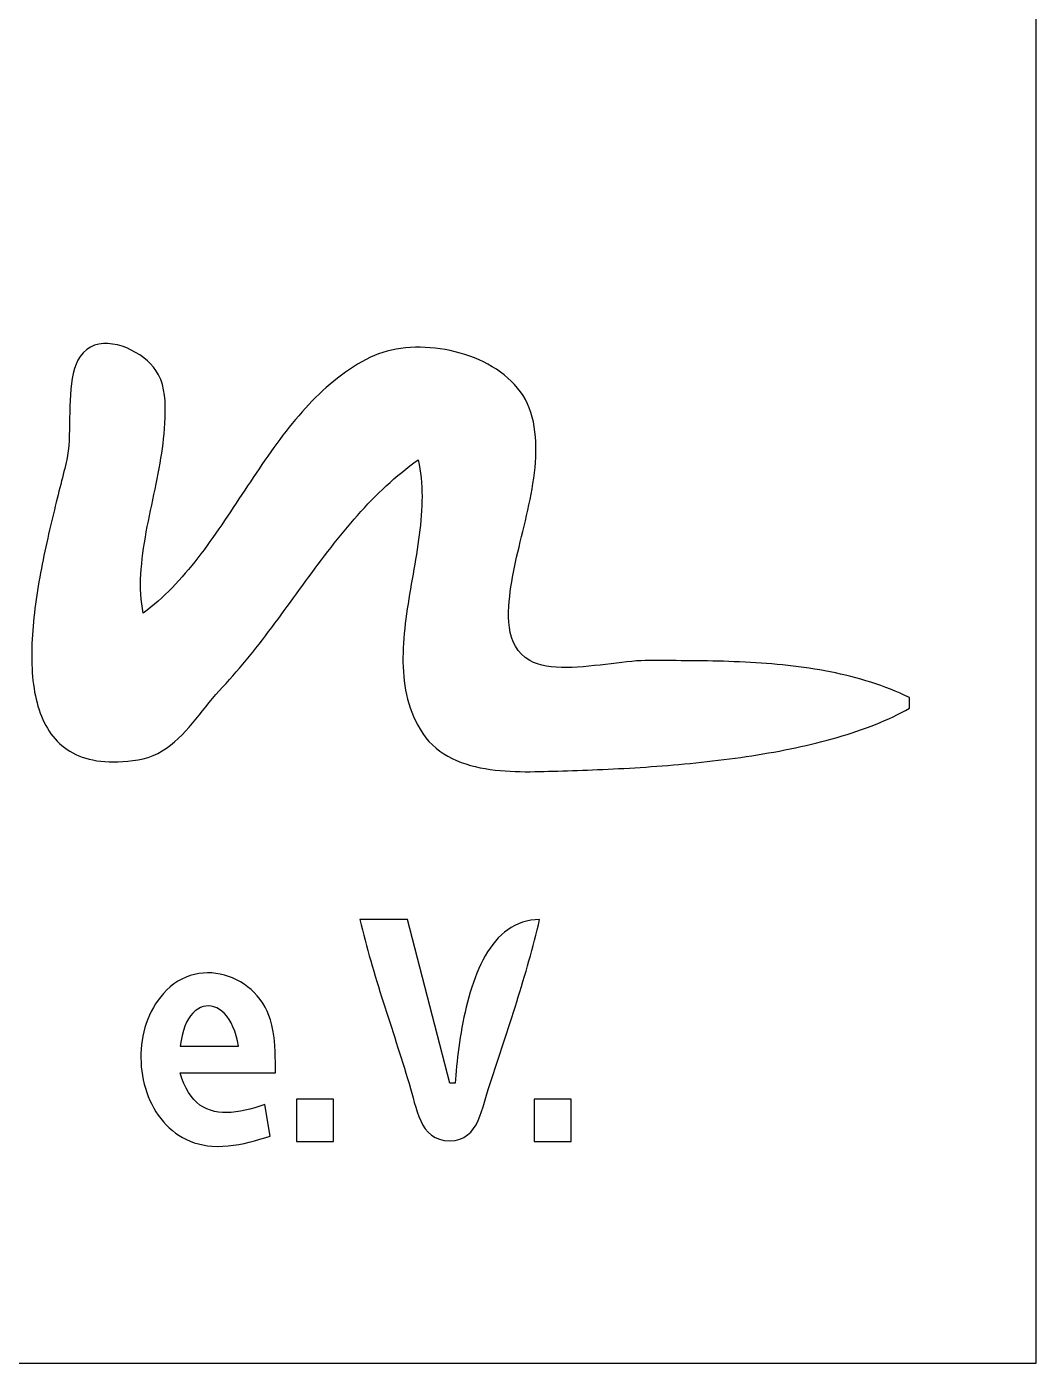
# Model space of a CAD drawing. Extents: x 0 to 822, y 0 to 506.
# Drawn here: x 630.9 to 822, y 0 to 253 of the extents above; entities that cross this region are included whole.
import ezdxf

# ---------------------------------------------------------------- set-up
doc = ezdxf.new("R2010")
doc.units = 0
doc.layers.add('C7', color=7, linetype='CONTINUOUS')

msp = doc.modelspace()

# ---------------------------------------------------------------- linework, layer by layer
at = {"layer": 'C7'}
for points in [[(0, 506), (0, 0), (822, 0), (822, 506), (0, 506)], [(726.1334, 133.0277), (725.2873, 133.5925), (724.5616, 134.2365), (723.9482, 134.9515), (723.4393, 135.7294), (723.0268, 136.562), (722.7028, 137.4411), (722.4593, 138.3587), (722.2884, 139.3065), (722.1821, 140.2764), (722.1325, 141.2602), (722.1316, 142.2499), (722.1715, 143.2372), (722.2442, 144.214), (722.3417, 145.1722), (722.456, 146.1035), (722.5794, 147), (722.7168, 147.8978), (722.8734, 148.809), (723.0473, 149.7325), (723.2363, 150.6677), (723.4387, 151.6136), (723.6524, 152.5694), (723.8756, 153.5343), (724.1062, 154.5075), (724.3424, 155.4881), (724.5821, 156.4754), (724.8235, 157.4684), (725.0645, 158.4664), (725.3033, 159.4686), (725.5378, 160.474), (725.7662, 161.4819), (725.9865, 162.4914), (726.1968, 163.5018), (726.3951, 164.5121), (726.5794, 165.5216), (726.7478, 166.5294), (726.8984, 167.5347), (727.0292, 168.5367), (727.1382, 169.5345), (727.2236, 170.5274), (727.2834, 171.5144), (727.3156, 172.4948), (727.3183, 173.4677), (727.2895, 174.4323), (727.2273, 175.3878), (727.1298, 176.3333), (726.995, 177.268), (726.8209, 178.1911), (726.6056, 179.1018), (726.3472, 179.9992), (726.0523, 180.835), (725.7048, 181.643), (725.3069, 182.423), (724.8607, 183.1749), (724.3686, 183.8983), (723.8326, 184.5933), (723.255, 185.2596), (722.638, 185.897), (721.9839, 186.5054), (721.2947, 187.0847), (720.5727, 187.6345), (719.8202, 188.1549), (719.0393, 188.6455), (718.2322, 189.1063), (717.4012, 189.5371), (716.5484, 189.9377), (715.676, 190.3079), (714.7863, 190.6476), (713.8814, 190.9566), (712.9636, 191.2347), (712.0351, 191.4818), (711.098, 191.6977), (710.1546, 191.8823), (709.2071, 192.0352), (708.2577, 192.1565), (707.3086, 192.2459), (706.362, 192.3033), (705.4201, 192.3284), (704.485, 192.3212), (703.5591, 192.2814), (702.6446, 192.209), (701.7435, 192.1036), (700.8582, 191.9652), (699.9908, 191.7935), (699.1435, 191.5885), (698.3186, 191.35), (697.5182, 191.0777), (696.7446, 190.7715), (696, 190.4313), (695.1709, 190.0106), (694.3568, 189.5688), (693.5573, 189.1063), (692.772, 188.6238), (692.0004, 188.1218), (691.2421, 187.601), (690.4969, 187.0618), (689.7642, 186.5049), (689.0436, 185.9308), (688.3349, 185.3402), (687.6375, 184.7335), (686.9511, 184.1115), (686.2752, 183.4746), (685.6095, 182.8235), (684.9536, 182.1587), (684.3071, 181.4807), (683.6695, 180.7903), (683.0406, 180.0879), (682.4198, 179.3742), (681.8068, 178.6497), (681.2011, 177.915), (680.6025, 177.1706), (680.0104, 176.4172), (679.4246, 175.6554), (678.8445, 174.8856), (678.2698, 174.1086), (677.7001, 173.3248), (677.135, 172.5349), (676.5741, 171.7394), (676.017, 170.9389), (675.4632, 170.134), (674.9125, 169.3253), (674.3644, 168.5133), (673.8185, 167.6986), (673.2744, 166.8819), (672.7316, 166.0636), (672.1899, 165.2444), (671.6488, 164.4248), (671.1079, 163.6055), (670.5668, 162.7869), (670.0251, 161.9697), (669.4825, 161.1545), (668.9384, 160.3418), (668.3926, 159.5323), (667.8445, 158.7264), (667.2939, 157.9248), (666.7403, 157.1281), (666.1834, 156.3368), (665.6226, 155.5515), (665.0577, 154.7728), (664.4882, 154.0013), (663.9137, 153.2375), (663.3338, 152.482), (662.7482, 151.7355), (662.1564, 150.9984), (661.558, 150.2714), (660.9527, 149.5551), (660.34, 148.85), (659.7195, 148.1566), (659.0909, 147.4757), (658.4537, 146.8077), (657.8075, 146.1533), (657.152, 145.513), (656.4867, 144.8873), (655.8113, 144.277), (655.1253, 143.6825), (654.4283, 143.1044), (653.72, 142.5434), (653, 142), (652.8311, 142.8711), (652.6975, 143.7587), (652.5973, 144.6617), (652.5289, 145.5791), (652.4906, 146.51), (652.4807, 147.4534), (652.4976, 148.4083), (652.5393, 149.3738), (652.6044, 150.3488), (652.6911, 151.3325), (652.7977, 152.3238), (652.9225, 153.3217), (653.0637, 154.3254), (653.2198, 155.3338), (653.3889, 156.346), (653.5695, 157.3609), (653.7597, 158.3777), (653.9579, 159.3953), (654.1625, 160.4128), (654.3716, 161.4292), (654.5836, 162.4435), (654.7969, 163.4548), (655.0096, 164.4621), (655.2201, 165.4644), (655.4267, 166.4607), (655.6277, 167.4502), (655.8214, 168.4317), (656.0061, 169.4044), (656.1801, 170.3672), (656.3417, 171.3193), (656.4892, 172.2595), (656.6209, 173.187), (656.7351, 174.1008), (656.8302, 175), (656.9199, 175.9511), (657.0071, 176.9432), (657.0833, 177.9671), (657.1402, 179.0138), (657.1693, 180.0741), (657.1622, 181.1389), (657.1107, 182.1992), (657.0062, 183.2459), (656.8404, 184.2698), (656.6049, 185.2618), (656.2914, 186.2129), (655.8914, 187.114), (655.3966, 187.956), (654.9334, 188.5748), (654.3868, 189.1835), (653.7659, 189.7742), (653.0796, 190.3395), (652.3368, 190.8716), (651.5465, 191.3629), (650.7177, 191.8059), (649.8592, 192.1927), (648.9802, 192.516), (648.0895, 192.7678), (647.1961, 192.9408), (646.309, 193.0272), (645.4372, 193.0193), (644.5895, 192.9096), (643.775, 192.6904), (643.0025, 192.3541), (642.2812, 191.8931), (641.6199, 191.2997), (641.0277, 190.5663), (640.6154, 189.8772), (640.267, 189.1114), (639.9768, 188.2765), (639.7392, 187.3803), (639.5486, 186.4305), (639.3993, 185.4348), (639.2858, 184.4009), (639.2023, 183.3366), (639.1434, 182.2495), (639.1032, 181.1474), (639.0763, 180.0381), (639.057, 178.9291), (639.0396, 177.8284), (639.0185, 176.7435), (638.9882, 175.6822), (638.9429, 174.6522), (638.8771, 173.6613), (638.785, 172.7171), (638.6612, 171.8274), (638.5, 171), (638.3802, 170.483), (638.2536, 169.9474), (638.1207, 169.3939), (637.9818, 168.8229), (637.8373, 168.2349), (637.6876, 167.6306), (637.5331, 167.0104), (637.3742, 166.3749), (637.2113, 165.7246), (637.0447, 165.0601), (636.8749, 164.3819), (636.7022, 163.6906), (636.527, 162.9867), (636.3498, 162.2707), (636.1709, 161.5433), (635.9907, 160.8048), (635.8096, 160.056), (635.628, 159.2972), (635.4463, 158.5291), (635.2648, 157.7522), (635.0841, 156.9671), (634.9043, 156.1742), (634.726, 155.3742), (634.5496, 154.5675), (634.3753, 153.7548), (634.2037, 152.9365), (634.0351, 152.1131), (633.8699, 151.2854), (633.7085, 150.4537), (633.5512, 149.6186), (633.3986, 148.7807), (633.2509, 147.9405), (633.1085, 147.0986), (632.9719, 146.2554), (632.8414, 145.4116), (632.7175, 144.5677), (632.6004, 143.7242), (632.4907, 142.8816), (632.3886, 142.0405), (632.2947, 141.2015), (632.2092, 140.3651), (632.1326, 139.5318), (632.0653, 138.7022), (632.0076, 137.8768), (631.9599, 137.0561), (631.9227, 136.2408), (631.8963, 135.4313), (631.8811, 134.6281), (631.8775, 133.832), (631.886, 133.0432), (631.9068, 132.2625), (631.9404, 131.4903), (631.9871, 130.7273), (632.0474, 129.9738), (632.1217, 129.2306), (632.2103, 128.498), (632.3136, 127.7768), (632.4321, 127.0673), (632.566, 126.3702), (632.7159, 125.686), (632.8821, 125.0152), (633.0649, 124.3583), (633.2648, 123.716), (633.4822, 123.0888), (633.7175, 122.4772), (633.971, 121.8817), (634.2431, 121.3029), (634.5343, 120.7413), (634.8449, 120.1975), (635.1753, 119.672), (635.5259, 119.1654), (635.8971, 118.6781), (636.2893, 118.2108), (636.7028, 117.764), (637.1382, 117.3382), (637.5956, 116.934), (638.0757, 116.5519), (638.5786, 116.1924), (639.1049, 115.8561), (639.6549, 115.5436), (640.2291, 115.2553), (640.8277, 114.9919), (641.4512, 114.7538), (642.1, 114.5417), (642.7745, 114.3559), (643.475, 114.1972), (644.202, 114.066), (644.9559, 113.9629), (645.7369, 113.8884), (646.5456, 113.843), (647.3824, 113.8274), (648.2475, 113.842), (649.1414, 113.8874), (650.0646, 113.9641), (651.0173, 114.0727), (652, 114.2137), (652.9979, 114.4133), (653.9519, 114.687), (654.8647, 115.0297), (655.7389, 115.4364), (656.5773, 115.9021), (657.3827, 116.4218), (658.1577, 116.9905), (658.9051, 117.6032), (659.6277, 118.2549), (660.3281, 118.9406), (661.0091, 119.6553), (661.6734, 120.394), (662.3238, 121.1516), (662.9629, 121.9233), (663.5936, 122.7039), (664.2185, 123.4885), (664.8404, 124.2722), (665.462, 125.0498), (666.086, 125.8163), (666.7152, 126.5669), (667.3522, 127.2964), (668, 128), (668.6591, 128.7025), (669.3113, 129.4139), (669.9571, 130.1336), (670.5966, 130.8613), (671.2303, 131.5967), (671.8584, 132.3392), (672.4813, 133.0885), (673.0993, 133.8443), (673.7128, 134.606), (674.322, 135.3733), (674.9273, 136.1459), (675.529, 136.9233), (676.1275, 137.705), (676.723, 138.4908), (677.316, 139.2802), (677.9067, 140.0729), (678.4954, 140.8683), (679.0825, 141.6662), (679.6683, 142.4661), (680.2532, 143.2676), (680.8374, 144.0703), (681.4213, 144.8739), (682.0053, 145.6779), (682.5896, 146.482), (683.1745, 147.2857), (683.7605, 148.0886), (684.3478, 148.8904), (684.9367, 149.6906), (685.5277, 150.4889), (686.1209, 151.2848), (686.7168, 152.0779), (687.3157, 152.8679), (687.9178, 153.6544), (688.5236, 154.4369), (689.1333, 155.2151), (689.7473, 155.9886), (690.3659, 156.7569), (690.9895, 157.5196), (691.6183, 158.2765), (692.2527, 159.027), (692.8929, 159.7708), (693.5395, 160.5074), (694.1926, 161.2366), (694.8526, 161.9578), (695.5198, 162.6706), (696.1946, 163.3748), (696.8772, 164.0699), (697.5681, 164.7554), (698.2675, 165.431), (698.9757, 166.0963), (699.6932, 166.7509), (700.4201, 167.3944), (701.1569, 168.0264), (701.9039, 168.6465), (702.6613, 169.2543), (703.4296, 169.8494), (704.209, 170.4314), (705, 171)], [(705, 171), (705.1839, 170.1625), (705.3397, 169.3171), (705.4685, 168.4642), (705.5715, 167.604), (705.6499, 166.7369), (705.7049, 165.8632), (705.7378, 164.9831), (705.7496, 164.0971), (705.7415, 163.2054), (705.7149, 162.3084), (705.6707, 161.4064), (705.6104, 160.4996), (705.5349, 159.5885), (705.4456, 158.6733), (705.3436, 157.7544), (705.2301, 156.8321), (705.1063, 155.9067), (704.9734, 154.9784), (704.8325, 154.0477), (704.6849, 153.1149), (704.5318, 152.1803), (704.3743, 151.2441), (704.2136, 150.3068), (704.051, 149.3686), (703.8876, 148.4298), (703.7246, 147.4909), (703.5632, 146.552), (703.4046, 145.6135), (703.2499, 144.6758), (703.1004, 143.7391), (702.9573, 142.8038), (702.8218, 141.8702), (702.6949, 140.9386), (702.578, 140.0094), (702.4722, 139.0827), (702.3788, 138.1591), (702.2988, 137.2388), (702.2335, 136.322), (702.1841, 135.4092), (702.1517, 134.5007), (702.1377, 133.5967), (702.143, 132.6976), (702.1691, 131.8037), (702.2169, 130.9154), (702.2878, 130.0328), (702.3829, 129.1565), (702.5034, 128.2867), (702.6504, 127.4236), (702.8253, 126.5677), (703.0291, 125.7192), (703.2631, 124.8785), (703.5285, 124.0459), (703.8264, 123.2217), (704.158, 122.4062), (704.5246, 121.5998), (704.9273, 120.8027), (705.3673, 120.0154), (705.8914, 119.1897), (706.4592, 118.4213), (707.0683, 117.7081), (707.7163, 117.0482), (708.401, 116.4396), (709.12, 115.8803), (709.8709, 115.3683), (710.6515, 114.9017), (711.4593, 114.4784), (712.292, 114.0965), (713.1474, 113.754), (714.023, 113.4489), (714.9166, 113.1793), (715.8257, 112.9431), (716.7481, 112.7383), (717.6814, 112.5631), (718.6233, 112.4153), (719.5715, 112.2931), (720.5235, 112.1944), (721.4771, 112.1173), (722.4299, 112.0597), (723.3797, 112.0198), (724.324, 111.9954), (725.2605, 111.9847), (726.1869, 111.9856), (727.1008, 111.9963), (728, 112.0146), (728.8514, 112.0355), (729.716, 112.0576), (730.5933, 112.081), (731.4828, 112.1058), (732.3842, 112.1322), (733.2971, 112.1602), (734.221, 112.1901), (735.1555, 112.2218), (736.1001, 112.2557), (737.0546, 112.2917), (738.0184, 112.33), (738.9912, 112.3708), (739.9725, 112.4141), (740.9619, 112.46), (741.959, 112.5088), (742.9634, 112.5605), (743.9747, 112.6153), (744.9924, 112.6733), (746.0162, 112.7345), (747.0455, 112.7992), (748.0801, 112.8675), (749.1195, 112.9394), (750.1632, 113.0151), (751.2109, 113.0948), (752.2621, 113.1785), (753.3165, 113.2665), (754.3735, 113.3587), (755.4329, 113.4553), (756.4941, 113.5565), (757.5568, 113.6624), (758.6206, 113.7732), (759.6849, 113.8888), (760.7495, 114.0095), (761.8139, 114.1354), (762.8776, 114.2666), (763.9403, 114.4032), (765.0016, 114.5454), (766.061, 114.6933), (767.1181, 114.847), (768.1725, 115.0067), (769.2238, 115.1724), (770.2716, 115.3443), (771.3154, 115.5225), (772.3549, 115.7071), (773.3896, 115.8983), (774.4191, 116.0962), (775.4429, 116.3009), (776.4608, 116.5126), (777.4722, 116.7313), (778.4768, 116.9572), (779.474, 117.1904), (780.4636, 117.4311), (781.4451, 117.6793), (782.4181, 117.9352), (783.3821, 118.199), (784.3368, 118.4706), (785.2817, 118.7504), (786.2164, 119.0383), (787.1405, 119.3346), (788.0536, 119.6393), (788.9552, 119.9526), (789.845, 120.2745), (790.7226, 120.6053), (791.5875, 120.945), (792.4392, 121.2938), (793.2775, 121.6518), (794.1018, 122.0192), (794.9118, 122.3959), (795.707, 122.7823), (796.4871, 123.1783), (797.2515, 123.5841), (798, 124), (798, 126), (797.1172, 126.4212), (796.2256, 126.8252), (795.3256, 127.2123), (794.4174, 127.583), (793.5013, 127.9375), (792.5776, 128.2762), (791.6467, 128.5995), (790.7088, 128.9077), (789.7641, 129.2013), (788.8131, 129.4805), (787.8561, 129.7457), (786.8932, 129.9972), (785.9248, 130.2355), (784.9512, 130.4609), (783.9728, 130.6738), (782.9897, 130.8744), (782.0023, 131.0632), (781.0109, 131.2405), (780.0159, 131.4067), (779.0174, 131.5622), (778.0158, 131.7072), (777.0114, 131.8422), (776.0045, 131.9676), (774.9953, 132.0835), (773.9843, 132.1906), (772.9716, 132.289), (771.9576, 132.3791), (770.9426, 132.4614), (769.9268, 132.5361), (768.9107, 132.6037), (767.8944, 132.6644), (766.8782, 132.7187), (765.8626, 132.7669), (764.8476, 132.8094), (763.8338, 132.8464), (762.8213, 132.8785), (761.8105, 132.9058), (760.8016, 132.9289), (759.795, 132.948), (758.791, 132.9635), (757.7897, 132.9758), (756.7917, 132.9853), (755.7971, 132.9922), (754.8062, 132.9969), (753.8194, 132.9999), (752.8369, 133.0014), (751.859, 133.0018), (750.8861, 133.0015), (749.9184, 133.0009), (748.9563, 133.0002), (748, 133), (747.2009, 132.9839), (746.3523, 132.9387), (745.4591, 132.8687), (744.5266, 132.7783), (743.5598, 132.6718), (742.5639, 132.5538), (741.544, 132.4286), (740.5051, 132.3006), (739.4524, 132.1741), (738.3911, 132.0536), (737.3262, 131.9434), (736.2629, 131.848), (735.2063, 131.7717), (734.1615, 131.7189), (733.1336, 131.6941), (732.1277, 131.7016), (731.149, 131.7458), (730.2025, 131.831), (729.2934, 131.9618), (728.4269, 132.1425), (727.608, 132.3774), (726.8418, 132.671), (726.1335, 133.0277)], [(694, 84), (694.2315, 83.017), (694.4706, 82.0356), (694.7169, 81.0557), (694.9701, 80.0772), (695.2297, 79.1001), (695.4954, 78.1243), (695.7667, 77.1497), (696.0434, 76.1763), (696.325, 75.2039), (696.6112, 74.2325), (696.9016, 73.262), (697.1957, 72.2924), (697.4933, 71.3236), (697.7939, 70.3554), (698.0971, 69.388), (698.4026, 68.421), (698.71, 67.4546), (699.0189, 66.4886), (699.329, 65.523), (699.6398, 64.5576), (699.951, 63.5924), (700.2621, 62.6274), (700.5729, 61.6624), (700.8829, 60.6974), (701.1917, 59.7323), (701.4991, 58.7671), (701.8045, 57.8016), (702.1076, 56.8358), (702.4081, 55.8697), (702.7055, 54.9031), (702.9994, 53.936), (703.2896, 52.9683), (703.5756, 52), (703.816, 51.1428), (704.052, 50.2587), (704.2928, 49.3605), (704.5481, 48.4607), (704.827, 47.5724), (705.1392, 46.7081), (705.494, 45.8806), (705.9009, 45.1027), (706.3693, 44.3871), (706.9086, 43.7467), (707.5283, 43.1941), (708.2377, 42.742), (709.0464, 42.4034), (709.9637, 42.1908), (710.9992, 42.1172), (712.0082, 42.1925), (712.9016, 42.4094), (713.6891, 42.7546), (714.38, 43.2145), (714.984, 43.7757), (715.5104, 44.4247), (715.9688, 45.1482), (716.3688, 45.9326), (716.7198, 46.7645), (717.0313, 47.6304), (717.3129, 48.5169), (717.5741, 49.4106), (717.8244, 50.298), (718.0732, 51.1656), (718.3302, 52), (718.6417, 52.9567), (718.9548, 53.9145), (719.2693, 54.8733), (719.5849, 55.8331), (719.9013, 56.7938), (720.2182, 57.7555), (720.5354, 58.718), (720.8526, 59.6815), (721.1696, 60.6458), (721.4861, 61.611), (721.8017, 62.577), (722.1163, 63.5438), (722.4295, 64.5114), (722.7412, 65.4798), (723.051, 66.4489), (723.3586, 67.4188), (723.6638, 68.3894), (723.9663, 69.3607), (724.2659, 70.3326), (724.5623, 71.3052), (724.8552, 72.2785), (725.1443, 73.2523), (725.4294, 74.2268), (725.7102, 75.2018), (725.9865, 76.1774), (726.2579, 77.1536), (726.5242, 78.1302), (726.7852, 79.1074), (727.0405, 80.085), (727.2899, 81.0631), (727.5331, 82.0416), (727.7699, 83.0206), (728, 84), (727.1407, 83.9646), (726.3131, 83.8661), (725.5167, 83.7067), (724.7508, 83.4887), (724.0147, 83.2142), (723.3079, 82.8856), (722.6297, 82.505), (721.9795, 82.0747), (721.3566, 81.5969), (720.7605, 81.0738), (720.1905, 80.5077), (719.646, 79.9008), (719.1264, 79.2552), (718.631, 78.5733), (718.1592, 77.8573), (717.7104, 77.1094), (717.284, 76.3318), (716.8793, 75.5267), (716.4957, 74.6965), (716.1327, 73.8432), (715.7894, 72.9692), (715.4655, 72.0767), (715.1601, 71.1678), (714.8727, 70.2449), (714.6027, 69.3102), (714.3495, 68.3658), (714.1123, 67.4141), (713.8907, 66.4571), (713.6839, 65.4973), (713.4914, 64.5368), (713.3124, 63.5777), (713.1465, 62.6225), (712.9929, 61.6732), (712.8511, 60.7321), (712.7204, 59.8015), (712.6002, 58.8836), (712.4898, 57.9805), (712.3887, 57.0946), (712.2962, 56.2281), (712.2117, 55.3831), (712.1346, 54.5619), (712.0642, 53.7668), (712, 53), (711, 53), (703, 84), (694, 84)], [(677, 43), (676, 49), (675.0478, 48.667), (674.1079, 48.3682), (673.182, 48.1065), (672.2715, 47.8846), (671.3781, 47.7053), (670.5033, 47.5716), (669.6486, 47.4861), (668.8158, 47.4519), (668.0062, 47.4716), (667.2215, 47.5481), (666.4633, 47.6842), (665.7331, 47.8829), (665.0325, 48.1468), (664.3631, 48.4789), (663.7264, 48.8819), (663.1241, 49.3587), (662.5576, 49.9121), (662.0285, 50.545), (661.5385, 51.2601), (661.0891, 52.0603), (660.6818, 52.9485), (660.3182, 53.9274), (660, 55), (678, 55), (677.9977, 56.0083), (677.9923, 57.0175), (677.9771, 58.0264), (677.9459, 59.0342), (677.892, 60.0397), (677.809, 61.0421), (677.6905, 62.0403), (677.53, 63.0333), (677.321, 64.0202), (677.0571, 65), (676.7696, 65.8448), (676.4275, 66.6559), (676.0336, 67.432), (675.591, 68.1716), (675.1025, 68.8732), (674.5713, 69.5354), (674.0003, 70.1569), (673.3924, 70.7361), (672.7507, 71.2716), (672.0781, 71.762), (671.3776, 72.2059), (670.6522, 72.6018), (669.9048, 72.9483), (669.1385, 73.2439), (668.3562, 73.4873), (667.5608, 73.6771), (666.7555, 73.8116), (665.9431, 73.8897), (665.1266, 73.9097), (664.309, 73.8703), (663.4934, 73.7701), (662.6826, 73.6076), (661.8796, 73.3813), (661.0875, 73.0899), (660.3091, 72.732), (659.5476, 72.306), (658.8058, 71.8106), (658.0868, 71.2443), (657.3935, 70.6057), (656.823, 70.0058), (656.2893, 69.3776), (655.7919, 68.723), (655.3309, 68.0437), (654.9058, 67.3416), (654.5166, 66.6184), (654.163, 65.8759), (653.8448, 65.1159), (653.5619, 64.3403), (653.314, 63.5509), (653.1009, 62.7494), (652.9224, 61.9376), (652.7783, 61.1174), (652.6685, 60.2905), (652.5926, 59.4588), (652.5506, 58.624), (652.5421, 57.7879), (652.567, 56.9525), (652.6252, 56.1193), (652.7163, 55.2904), (652.8402, 54.4674), (652.9967, 53.6521), (653.1856, 52.8464), (653.4066, 52.0521), (653.6597, 51.2709), (653.9445, 50.5047), (654.2608, 49.7553), (654.6086, 49.0244), (654.9875, 48.3139), (655.3973, 47.6255), (655.838, 46.9612), (656.3091, 46.3226), (656.8106, 45.7116), (657.3423, 45.1299), (657.9039, 44.5794), (658.4953, 44.062), (659.1162, 43.5792), (659.7664, 43.1331), (660.4458, 42.7254), (661.1541, 42.3578), (661.8911, 42.0322), (662.6566, 41.7504), (663.4505, 41.5142), (664.2725, 41.3254), (665.1223, 41.1858), (666, 41.0972), (667.0463, 41.0543), (668.0763, 41.0702), (669.0922, 41.1398), (670.0965, 41.2578), (671.0915, 41.4189), (672.0796, 41.618), (673.0631, 41.8499), (674.0446, 42.1092), (675.0263, 42.3908), (676.0106, 42.6895), (677, 43)], [(660, 60), (671, 60), (670.8126, 61.0334), (670.5762, 61.9932), (670.2948, 62.8791), (669.9721, 63.6905), (669.6122, 64.4274), (669.2189, 65.0892), (668.7961, 65.6757), (668.3476, 66.1865), (667.8775, 66.6213), (667.3895, 66.9798), (666.8876, 67.2616), (666.3757, 67.4665), (665.8577, 67.594), (665.3374, 67.6438), (664.8188, 67.6156), (664.3057, 67.5091), (663.8021, 67.324), (663.3118, 67.0598), (662.8388, 66.7163), (662.3869, 66.2932), (661.96, 65.79), (661.5621, 65.2065), (661.1969, 64.5424), (660.8685, 63.7972), (660.5807, 62.9707), (660.3374, 62.0626), (660.1425, 61.0724), (660, 60)], [(682, 50), (682, 42), (689, 42), (689, 50), (682, 50)], [(727, 50), (727, 42), (734, 42), (734, 50), (727, 50)]]:
    msp.add_lwpolyline(points, dxfattribs=at)

doc.saveas('drawing.dxf')
